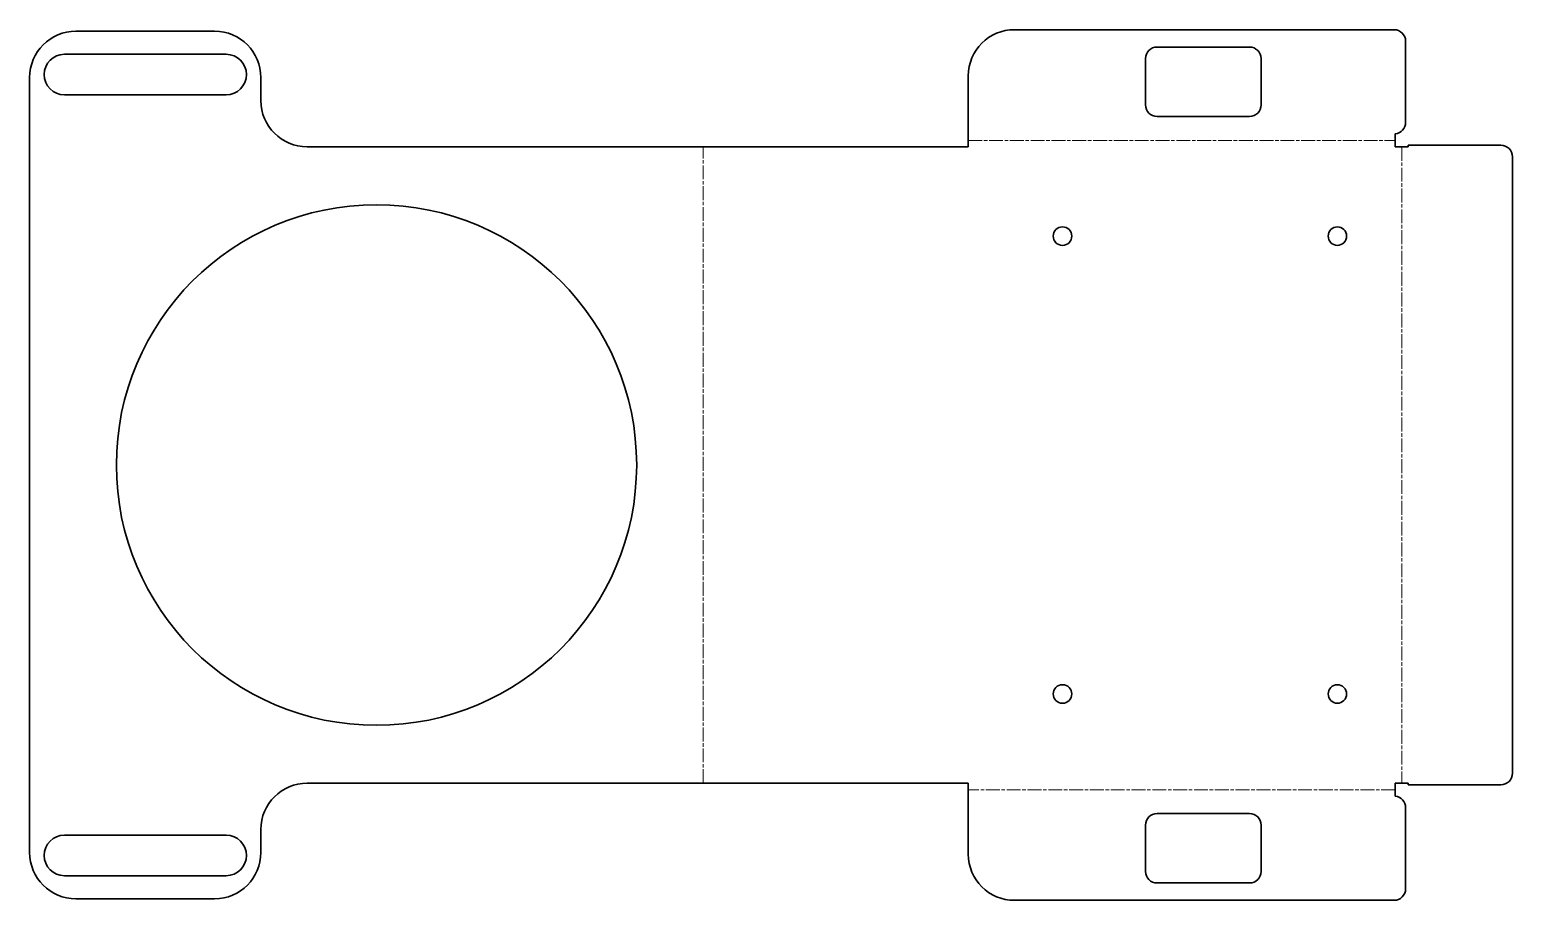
# Model space of a CAD drawing. Header units: inches. Extents: x 0 to 256, y 0 to 151.
import ezdxf

# ---------------------------------------------------------------- set-up
doc = ezdxf.new("R2010")
doc.units = ezdxf.units.IN
doc.header["$MEASUREMENT"] = 0
doc.linetypes.add('Chain', pattern=[13.68, 9.12, -1.14, 2.28, -1.14])
doc.layers.add('SIMUMAK Bend Centerline (ISO)', color=7, linetype='Chain', lineweight=9)
doc.layers.add('SIMUMAK Visible (ISO)', color=7, linetype='Continuous', lineweight=35)

# ---------------------------------------------------------------- blocks, each defined once
blk = doc.blocks.new('AMB-04-CHALEO01_Sheet_AMB-04-CHALEO01 (desplegada)')
at = {"layer": 'SIMUMAK Bend Centerline (ISO)', "ltscale": 0.263158}
for p, q in [((-11.76, -55), (-11.76, 55)), ((34.12, 56.13), (107.97, 56.13)), ((109.11, 55), (109.11, -55)), ((107.97, -56.13), (34.12, -56.13))]:
    blk.add_line(p, q, dxfattribs=at)
at = {"layer": 'SIMUMAK Visible (ISO)'}
for p, q in [((-120.24, 75), (-96.24, 75)), ((42.12, 75.26), (107.77, 75.26)), ((66.77, 72.26), (82.77, 72.26)), ((109.77, 73.26), (109.77, 59.25)), ((-122.24, 71), (-94.24, 71)), ((64.77, 62.26), (64.77, 70.26)), ((84.77, 70.26), (84.77, 62.26)), ((-128.24, -67), (-128.24, 67)), ((-88.24, 67), (-88.24, 63)), ((34.12, 67.26), (34.12, 55)), ((-94.24, 64), (-122.24, 64)), ((82.77, 60.26), (66.77, 60.26)), ((107.97, 57.26), (107.97, 55)), ((-80.24, 55), (34.12, 55)), ((107.97, 55), (110.24, 55)), ((110.24, 55), (110.24, 55.29)), ((110.24, 55.29), (126.24, 55.29)), ((128.24, 53.29), (128.24, -53.29)), ((34.12, -55), (-80.24, -55)), ((34.12, -55), (34.12, -67.26)), ((107.97, -55), (107.97, -57.26)), ((110.24, -55), (107.97, -55)), ((110.24, -55.29), (110.24, -55)), ((126.24, -55.29), (110.24, -55.29)), ((66.77, -60.26), (82.77, -60.26)), ((109.77, -73.26), (109.77, -59.25)), ((-122.24, -64), (-94.24, -64)), ((-88.24, -63), (-88.24, -67)), ((64.77, -70.26), (64.77, -62.26)), ((84.77, -62.26), (84.77, -70.26)), ((-94.24, -71), (-122.24, -71)), ((82.77, -72.26), (66.77, -72.26)), ((-96.24, -75), (-120.24, -75)), ((42.12, -75.26), (107.77, -75.26))]:
    blk.add_line(p, q, dxfattribs=at)
for centre, radius in [((-68.24, 0), 45), ((50.42, 39.57), 1.6), ((97.97, 39.57), 1.6), ((50.42, -39.58), 1.6), ((97.97, -39.58), 1.6)]:
    blk.add_circle(centre, radius, dxfattribs=at)
at = {"layer": 'SIMUMAK Visible (ISO)', "extrusion": (0, 0, -1)}
for centre, radius, start, end in [((120.24, 67), 8, 0, 90), ((96.24, 67), 8, 90, 180), ((-42.12, 67.26), 8, 0, 90), ((-107.77, 73.26), 2, 90, 180), ((122.24, 67.5), 3.5, 270, 90), ((94.24, 67.5), 3.5, 90, 270), ((-107.77, 59.25), 2, 180, 264.0562), ((-126.24, 53.29), 2, 90, 180), ((-126.24, -53.29), 2, 180, 270), ((-107.77, -59.25), 2, 95.9438, 180), ((122.24, -67.5), 3.5, 270, 90), ((94.24, -67.5), 3.5, 90, 270), ((120.24, -67), 8, 270, 360), ((96.24, -67), 8, 180, 270), ((-42.12, -67.26), 8, 270, 360), ((-107.77, -73.26), 2, 180, 270)]:
    blk.add_arc(centre, radius, start, end, dxfattribs=at)
at = {"layer": 'SIMUMAK Visible (ISO)'}
for centre, radius, start, end in [((66.77, 70.26), 2, 90, 180), ((82.77, 70.26), 2, 360, 90), ((-80.24, 63), 8, 180, 270), ((66.77, 62.26), 2, 180, 270), ((82.77, 62.26), 2, 270, 0), ((-80.24, -63), 8, 90, 180), ((66.77, -62.26), 2, 90, 180), ((82.77, -62.26), 2, 0, 90), ((66.77, -70.26), 2, 180, 270), ((82.77, -70.26), 2, 270, 360)]:
    blk.add_arc(centre, radius, start, end, dxfattribs=at)

msp = doc.modelspace()

# ---------------------------------------------------------------- block references
msp.add_blockref('AMB-04-CHALEO01_Sheet_AMB-04-CHALEO01 (desplegada)', (128.24, 75.26))

doc.saveas('drawing.dxf')
